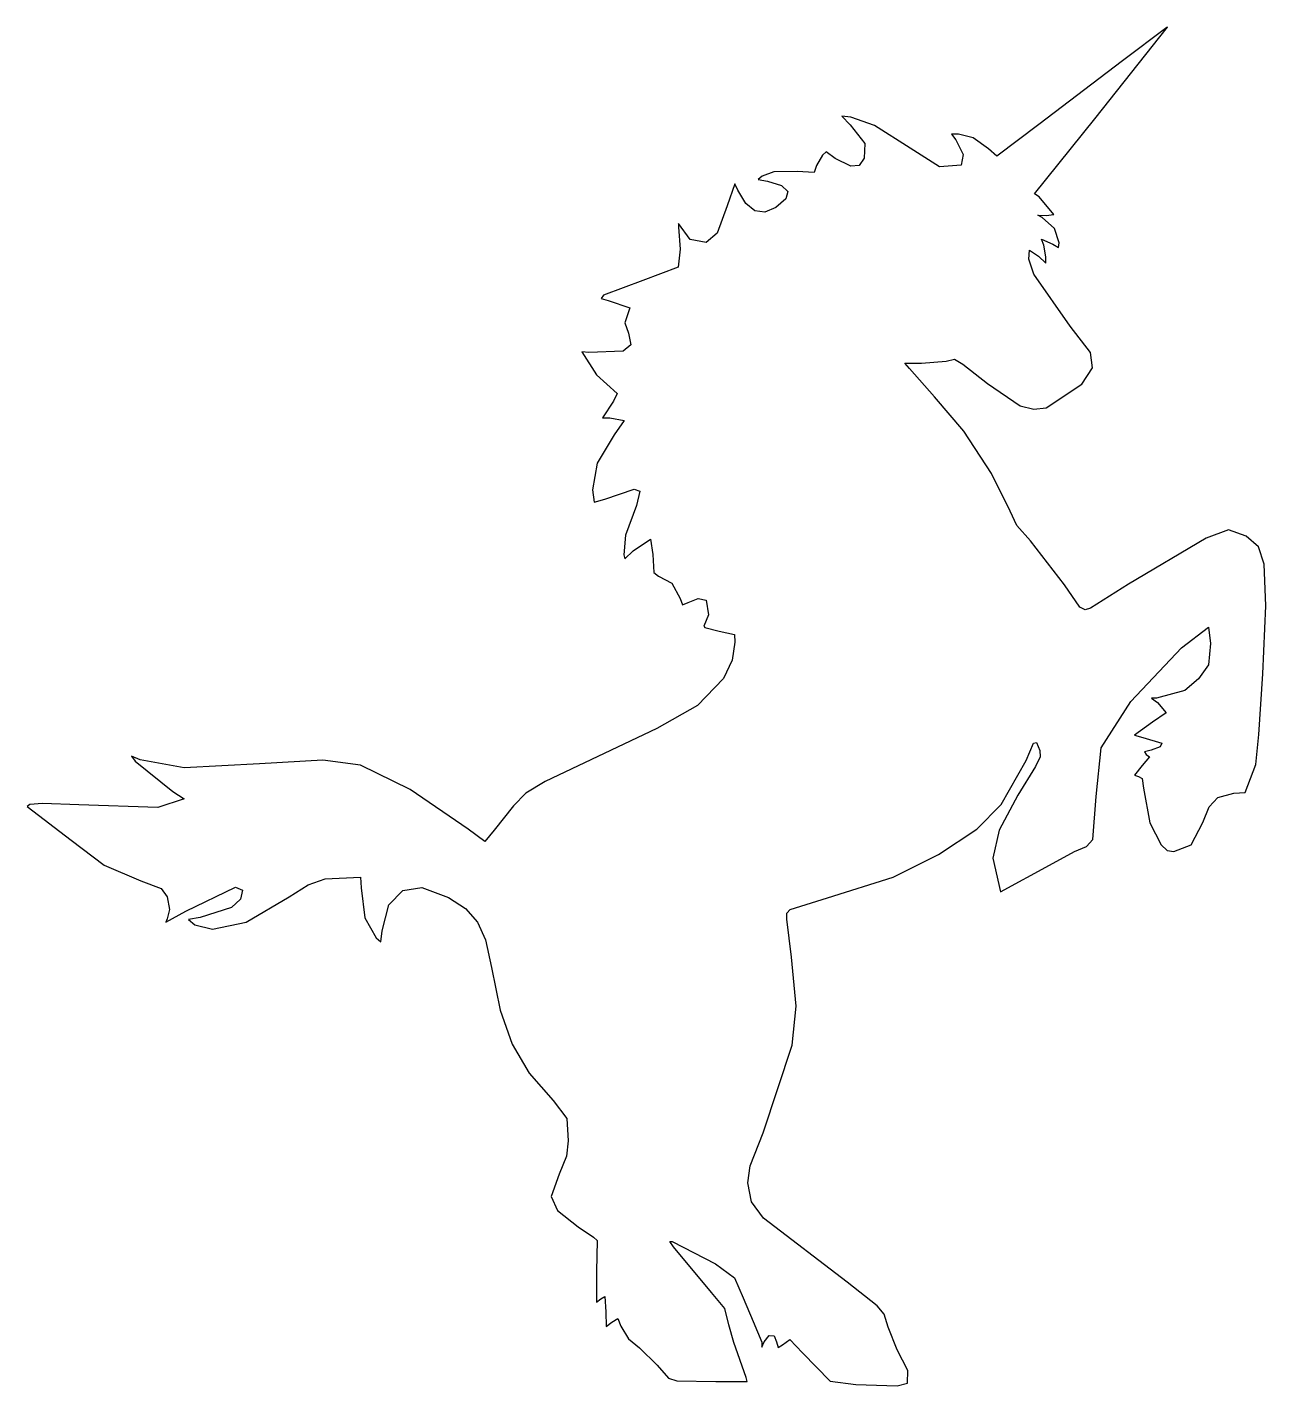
# Model space of a CAD drawing. Extents: x 0.8 to 25.8, y 0.7 to 28.1.
import ezdxf

# ---------------------------------------------------------------- set-up
doc = ezdxf.new("R2010")
doc.units = 0
doc.layers.get('0').update_dxf_attribs({"linetype": 'CONTINUOUS'})

msp = doc.modelspace()

# ---------------------------------------------------------------- linework, layer by layer
at = {"color": 1}
msp.add_lwpolyline([(23.773364, 28.100181), (23.759032, 28.093566), (22.868268, 27.423288), (21.176588, 26.138406), (20.332127, 25.496791), (20.166211, 25.648375), (19.856661, 25.864602), (19.560977, 25.938867), (19.418212, 25.938867), (19.505304, 25.827519), (19.648651, 25.52867), (19.613342, 25.314337), (19.173472, 25.28347), (18.583121, 25.661053), (17.864664, 26.115299), (17.38533, 26.284476), (17.207287, 26.303218), (17.375408, 26.128483), (17.666705, 25.750863), (17.654323, 25.457655), (17.554004, 25.312101), (17.383676, 25.29284), (17.068381, 25.447732), (16.888685, 25.58719), (16.816476, 25.519391), (16.694657, 25.311032), (16.644496, 25.169921), (16.299987, 25.18756), (15.830701, 25.182669), (15.596636, 25.094954), (15.518364, 25.027707), (15.705226, 24.990775), (15.989933, 24.903421), (16.112667, 24.78558), (16.073298, 24.637768), (15.871693, 24.460505), (15.652187, 24.368276), (15.448304, 24.396784), (15.264292, 24.544107), (15.104401, 24.808324), (15.044319, 24.940616), (14.889978, 24.496336), (14.688785, 23.942365), (14.466951, 23.753143), (14.145287, 23.813378), (13.912122, 24.141351), (13.908815, 24.066937), (13.941337, 23.621004), (13.903854, 23.258306), (13.191684, 22.986557), (12.393596, 22.690036), (12.351773, 22.625262), (12.488885, 22.581963), (12.926549, 22.43424), (12.881901, 22.296986), (12.828647, 22.137314), (12.897886, 21.92767), (12.946518, 21.687235), (12.795912, 21.560011), (12.103034, 21.537961), (11.961923, 21.547334), (12.255169, 21.087619), (12.669683, 20.71114), (12.594718, 20.551287), (12.37809, 20.216148), (12.525265, 20.215598), (12.814102, 20.162681), (12.609049, 19.873843), (12.270726, 19.304231), (12.170833, 18.762593), (12.206956, 18.512244), (12.426046, 18.578489), (13.016398, 18.777478), (13.13105, 18.739443), (13.064905, 18.450055), (12.840279, 17.851663), (12.806936, 17.451804), (12.827331, 17.370775), (12.996554, 17.535587), (13.341615, 17.7671), (13.388468, 17.462277), (13.408563, 17.096698), (13.506428, 17.024059), (13.777363, 16.880234), (13.942439, 16.572617), (13.99033, 16.44656), (14.103394, 16.489934), (14.307526, 16.56956), (14.467747, 16.534582), (14.513656, 16.240495), (14.418689, 16.013684), (14.439636, 15.9847), (14.731228, 15.912809), (15.037704, 15.847215), (15.046523, 15.689018), (14.992787, 15.329005), (14.819974, 14.957555), (14.291779, 14.410488), (13.47115, 13.947177), (11.219987, 12.876716), (10.831731, 12.642386), (10.582782, 12.389443), (10.193073, 11.896104), (9.999045, 11.666799), (9.668316, 11.913743), (8.49837, 12.715064), (7.494323, 13.209651), (6.73578, 13.307333), (5.453724, 13.234456), (3.934095, 13.155173), (3.050425, 13.317688), (2.87128, 13.389898), (2.951207, 13.285718), (3.706923, 12.67828), (3.937331, 12.527246), (3.402101, 12.355819), (1.813498, 12.404324), (1.075659, 12.432611), (0.822581, 12.413747), (0.769497, 12.376212), (1.654197, 11.697668), (2.322431, 11.188089), (3.06145, 10.873602), (3.473533, 10.717697), (3.590616, 10.552241), (3.638791, 10.296019), (3.594475, 10.10631), (3.566914, 10.040163), (3.970955, 10.26506), (4.974167, 10.744615), (5.113073, 10.686186), (5.074445, 10.502759), (4.893046, 10.333488), (4.257587, 10.137177), (4.027179, 10.095837), (4.151202, 9.9889), (4.511146, 9.895744), (5.18582, 10.036697), (6.056754, 10.55114), (6.436465, 10.792315), (6.777743, 10.916595), (7.496528, 10.949669), (7.507001, 10.731387), (7.580071, 10.126376), (7.810169, 9.72542), (7.90553, 9.644942), (7.927578, 9.864324), (8.064794, 10.38774), (8.349258, 10.680124), (8.731083, 10.739521), (9.267031, 10.540667), (9.609489, 10.318121), (9.852973, 10.039059), (10.018463, 9.686001), (10.135195, 9.125145), (10.312111, 8.265695), (10.555808, 7.579683), (10.899809, 6.994746), (11.377635, 6.438522), (11.654615, 6.078881), (11.686315, 5.627133), (11.64913, 5.319001), (11.504414, 4.956305), (11.337947, 4.501552), (11.470897, 4.219059), (11.887509, 3.894114), (12.196189, 3.68024), (12.267296, 3.615199), (12.252413, 2.993977), (12.253516, 2.373311), (12.338954, 2.437802), (12.421636, 2.487411), (12.444236, 2.175423), (12.451953, 1.877768), (12.56385, 1.967063), (12.684566, 2.043684), (12.748507, 1.885484), (12.903093, 1.632), (13.123885, 1.450574), (13.478316, 1.09945), (13.710026, 0.841464), (13.87464, 0.787462), (14.659019, 0.768723), (15.291263, 0.768172), (15.27197, 0.850302), (15.023372, 1.555857), (14.92691, 1.912493), (14.84412, 2.243655), (14.574683, 2.566235), (13.805738, 3.485111), (13.734681, 3.598902), (13.78424, 3.593699), (14.658468, 3.142254), (15.041122, 2.861179), (15.213542, 2.457645), (15.413082, 1.981948), (15.587266, 1.564126), (15.587266, 1.466559), (15.639631, 1.568535), (15.741055, 1.700276), (15.838308, 1.690566), (15.884371, 1.572946), (15.919648, 1.458293), (16.008945, 1.512864), (16.156164, 1.618218), (16.413537, 1.348049), (16.969162, 0.775888), (17.48951, 0.70864), (18.320775, 0.683616), (18.52855, 0.736752), (18.534153, 0.995683), (18.322947, 1.407581), (18.138841, 1.867845), (18.056564, 2.130762), (17.915048, 2.300549), (17.308711, 2.775698), (15.622543, 4.063887), (15.379388, 4.399773), (15.306697, 4.780466), (15.356213, 5.120744), (15.617031, 5.790844), (16.199115, 7.559144), (16.284352, 8.341606), (16.186437, 9.334607), (16.09273, 10.100795), (16.093107, 10.221388), (16.162499, 10.297565), (16.917899, 10.52909), (18.237199, 10.949767), (19.15418, 11.407177), (19.928622, 11.919247), (20.415912, 12.417555), (20.921927, 13.303357), (21.069847, 13.65279), (21.128633, 13.663301), (21.200291, 13.505654), (21.208501, 13.375616), (21.10934, 13.178782), (20.752704, 12.603867), (20.376151, 11.897554), (20.253303, 11.332763), (20.402131, 10.653666), (21.393216, 11.188344), (21.898681, 11.465605), (22.141228, 11.566309), (22.264697, 11.709154), (22.333038, 12.578509), (22.432808, 13.559121), (23.034701, 14.494863), (24.058342, 15.574916), (24.601289, 15.995492), (24.643181, 15.660353), (24.597982, 15.233162), (24.397168, 14.948104), (24.121732, 14.713918), (23.554531, 14.557923), (23.453659, 14.557372), (23.569414, 14.473036), (23.745803, 14.261922), (23.468542, 14.078918), (23.105842, 13.812128), (23.276719, 13.769684), (23.659047, 13.652767), (23.629405, 13.580109), (23.442635, 13.51337), (23.308081, 13.475116), (23.346172, 13.426279), (23.413971, 13.375016), (23.259631, 13.202485), (23.105842, 13.007907), (23.187973, 12.977038), (23.261223, 12.937911), (23.29105, 12.744425), (23.420745, 12.042883), (23.647687, 11.599551), (23.767514, 11.487971), (23.899041, 11.466709), (24.24849, 11.601416), (24.485534, 12.048792), (24.617899, 12.369588), (24.7876, 12.555358), (25.10951, 12.645757), (25.343776, 12.653476), (25.553789, 13.220124), (25.616076, 13.829216), (25.696554, 15.047953), (25.757524, 16.423353), (25.724666, 17.261634), (25.607229, 17.616101), (25.35921, 17.83159), (25.005802, 17.955303), (24.553333, 17.788596), (22.987331, 16.860901), (22.223898, 16.374178), (22.11112, 16.342195), (22.004125, 16.393122), (21.693077, 16.845466), (21.010673, 17.737334), (20.736456, 18.046115), (20.597261, 18.331544), (20.222138, 19.092021), (19.662951, 19.947707), (19.074805, 20.641685), (18.567687, 21.214399), (18.476736, 21.318028), (18.809119, 21.319129), (19.309622, 21.361022), (19.477743, 21.401261), (19.644761, 21.300389), (20.143611, 20.908476), (20.802493, 20.460719), (21.074153, 20.39209), (21.323763, 20.420099), (22.045304, 20.894144), (22.258376, 21.223155), (22.221693, 21.533002), (21.810486, 22.067128), (21.075716, 23.112784), (20.977557, 23.420994), (20.99138, 23.603365), (21.173281, 23.479342), (21.32266, 23.334924), (21.32266, 23.463908), (21.278563, 23.699828), (21.233915, 23.819993), (21.462118, 23.721878), (21.571965, 23.657104), (21.59, 23.747233), (21.494498, 24.035534), (21.248798, 24.260415), (21.159501, 24.30892), (21.328724, 24.297346), (21.479757, 24.31719), (21.184857, 24.673275), (21.09115, 24.736665), (22.307682, 26.251956), (23.773364, 28.100181), (23.773364, 28.100181)], dxfattribs=at)

doc.saveas('drawing.dxf')
